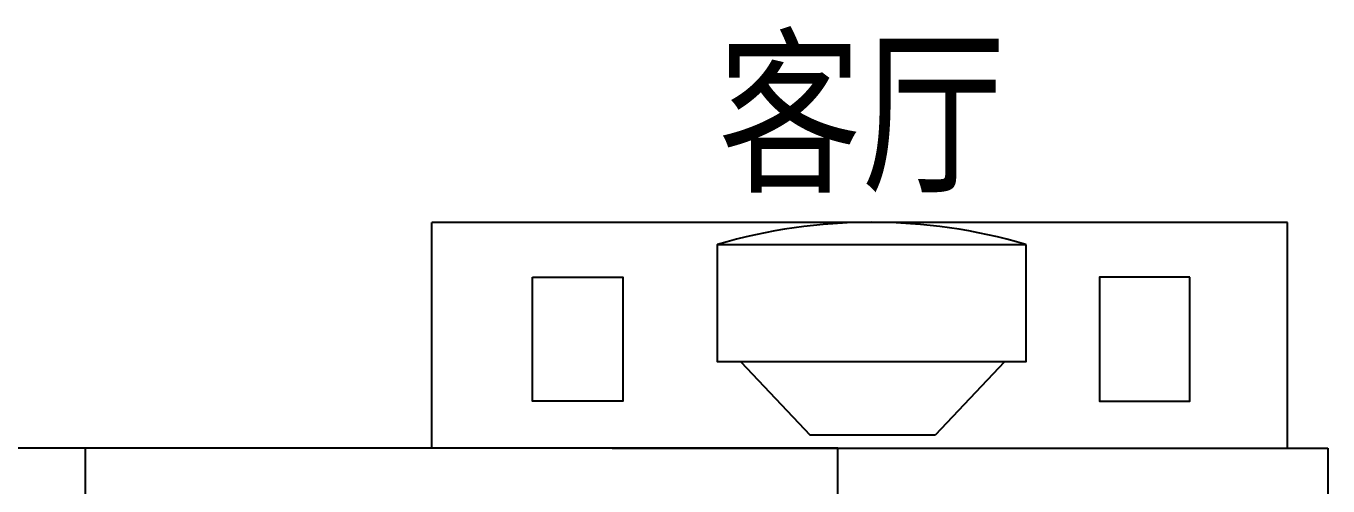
# Model space of a CAD drawing. Extents: x -355483 to -326583, y -641147 to -611949.
# Drawn here: x -350740 to -347281, y -633649 to -632427 of the extents above; entities that cross this region are included whole.
import ezdxf

# ---------------------------------------------------------------- set-up
doc = ezdxf.new("R2010")
doc.units = 0
doc.header["$LTSCALE"] = 1000
doc.header["$MEASUREMENT"] = 0
doc.layers.get('0').update_dxf_attribs({"linetype": 'CONTINUOUS'})
for name, color, linetype in [('JG', 8, 'CONTINUOUS'), ('JIAJU', 252, 'CONTINUOUS'), ('PL', 8, 'CONTINUOUS'), ('PUB_TEXT', 7, 'CONTINUOUS'), ('WALL', 2, 'CONTINUOUS')]:
    doc.layers.add(name, color=color, linetype=linetype)
doc.styles.add('-黑体', font='simhei.ttf', dxfattribs={"width": 0.7})
doc.styles.add('DIM_FONT', font='ROMAND.shx', dxfattribs={"width": 0.7})

# ---------------------------------------------------------------- blocks, each defined once
blk = doc.blocks.new('U_B6PVR')
at = {"layer": 'PL'}
for p, q in [((0, 2273), (600, 2273)), ((600, 0), (600, 2273)), ((230.1, 1452.6), (35.2, 1268.2)), ((35.2, 935.6), (35.2, 1268.2)), ((230.1, 751.3), (35.2, 935.6)), ((0, 0), (600, 0))]:
    blk.add_line(p, q, dxfattribs=at)
for points in [[(454.9, 2005.9), (454.9, 1765.9), (124.9, 1765.9), (124.9, 2005.9)], [(541.5, 694.8), (230.1, 694.8), (230.1, 1513.9), (541.5, 1513.9)], [(454.9, 259.1), (454.9, 499.1), (124.9, 499.1), (124.9, 259.1)]]:
    blk.add_lwpolyline(points, close=True, dxfattribs=at)
blk.add_arc((-851.6, 1104.4), 1452, 343.6171, 16.3829, dxfattribs=at)
at = {"color": 5, "style": 'DIM_FONT', "width": 0.8, "flags": 9}
for tag in ['YSIZE', 'XSIZE']:
    blk.add_attdef(tag, (0, 0), '', height=0.5, dxfattribs=at)
blk = doc.blocks.new('_C19XRJ')
at = {"layer": 'JIAJU', "rotation": 180}
blk.add_blockref('U_B6PVR', (600, 0), dxfattribs=at)
at = {"style": 'DIM_FONT', "width": 0.8, "flags": 9}
for tag in ['YSIZE', 'XSIZE']:
    blk.add_attdef(tag, (0, 0), '', height=0.5, dxfattribs=at)

msp = doc.modelspace()

# ---------------------------------------------------------------- linework, layer by layer
at = {"layer": 'WALL'}
for p, q in [((-350583.1, -633549), (-350983.1, -633549)), ((-349183.1, -633549), (-347280.7, -633549)), ((-347280.7, -633549), (-347280.7, -635749))]:
    msp.add_line(p, q, dxfattribs=at)
msp.add_lwpolyline([(-350583.1, -633749), (-350583.1, -635749), (-350383.1, -635749), (-350383.1, -633749), (-348583.1, -633749), (-348583.1, -633549), (-350583.1, -633549)], close=True, dxfattribs=at)

# ---------------------------------------------------------------- block references
at = {"layer": 'JG', "rotation": 270}
msp.add_blockref('_C19XRJ', (-347388.6, -632949), dxfattribs=at)

# ---------------------------------------------------------------- texts
at = {"layer": 'PUB_TEXT', "linetype": 'Continuous', "style": '-黑体', "width": 0.8}
msp.add_text('客厅', height=350, dxfattribs=at).set_placement((-348902, -632832.5))

doc.saveas('drawing.dxf')
